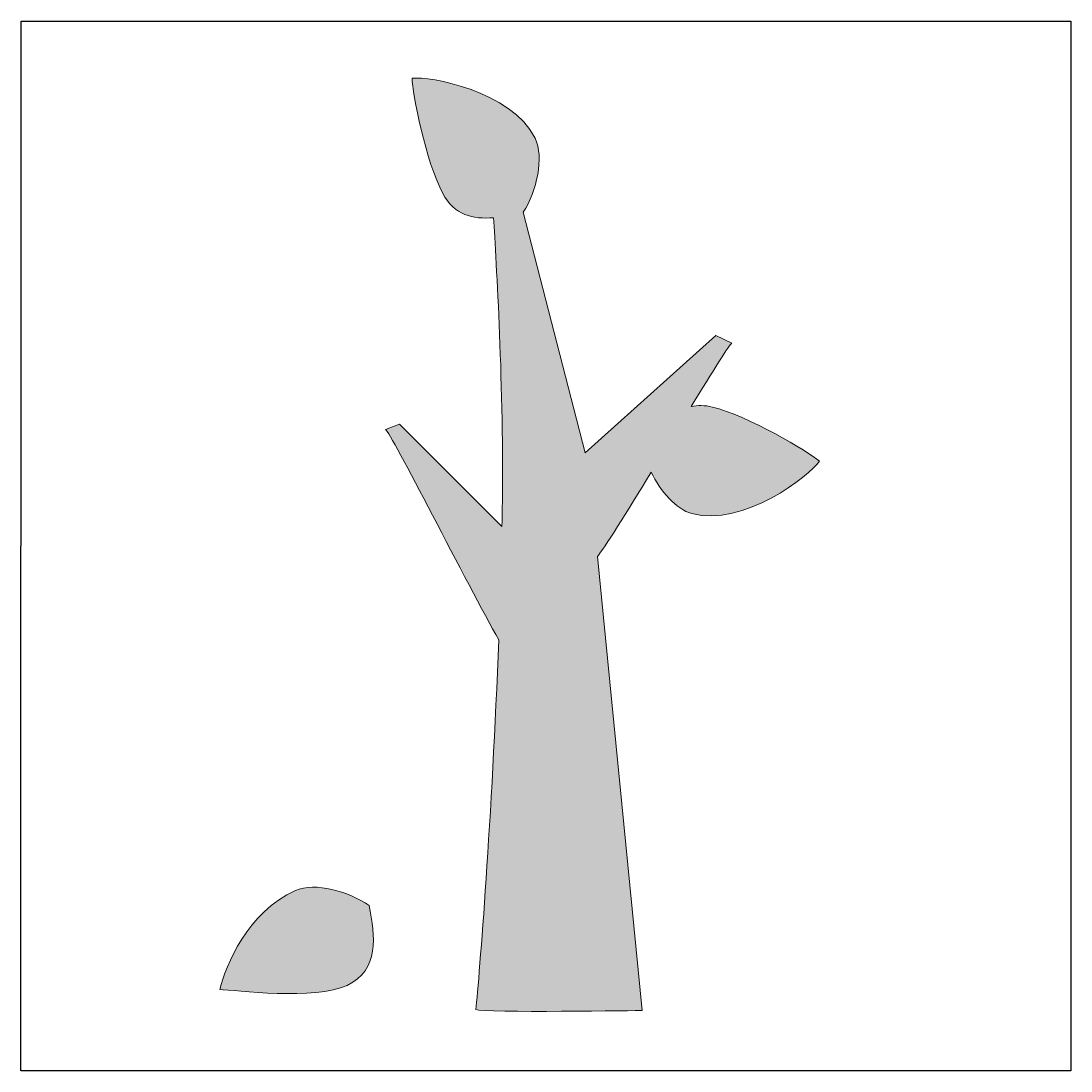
# Model space of a CAD drawing. Header units: inches. Extents: x 0 to 114, y 0 to 114.
import ezdxf

# ---------------------------------------------------------------- set-up
doc = ezdxf.new("R2010")
doc.units = ezdxf.units.IN
doc.header["$MEASUREMENT"] = 0
doc.layers.add('Image Background', color=7, linetype='Continuous')
doc.layers.add('Layer 1', color=7, linetype='Continuous')
picture_1 = doc.add_image_def('image1.png', size_in_pixel=(1350, 1350))

msp = doc.modelspace()

# ---------------------------------------------------------------- hatches: boundary and pattern name
at = {"layer": 'Layer 1', "true_color": 0x876f64}
h = msp.add_hatch(color=35, dxfattribs=at)
h.dxf.hatch_style = 2
edge = h.paths.add_edge_path()
edge.add_spline(control_points=[(75.28, 72.27), (74.42, 72.48), (73.65, 72.49), (72.96, 72.34), (75.31, 76.18), (77.18, 79.18), (77.39, 79.22), (77.39, 79.22), (75.65, 80.08), (75.65, 80.08), (75.65, 80.08), (61.43, 67.28), (61.43, 67.28), (61.43, 67.28), (54.66, 93.48), (54.66, 93.48), (54.67, 93.48), (54.67, 93.48), (54.68, 93.48), (56.12, 95.8), (56.99, 99.42), (55.96, 101.56), (53.38, 106.69), (44.43, 108.32), (42.58, 108.07), (42.55, 106.51), (44.11, 98.88), (45.91, 95.53), (47.15, 93.16), (49.2, 92.7), (51.44, 92.89), (51.72, 88.36), (52.59, 74.16), (52.39, 61.06), (52.38, 60.46), (52.37, 59.86), (52.35, 59.26), (52.35, 59.26), (41.2, 70.42), (41.2, 70.42), (41.2, 70.42), (39.69, 69.82), (39.69, 69.82), (40.16, 69.71), (48.75, 52.67), (52, 46.95), (51.28, 27.8), (49.9, 10.19), (49.51, 6.68), (50.27, 6.33), (67.62, 6.58), (67.62, 6.58), (67.62, 6.58), (62.75, 56.01), (62.75, 56.01), (63.48, 56.85), (65.91, 60.78), (68.6, 65.18), (69.62, 63.11), (71.28, 61.17), (73.04, 60.67), (78.62, 59.17), (85.85, 64.81), (86.92, 66.37), (85.77, 67.43), (79, 71.38), (75.28, 72.27)], knot_values=[0, 0, 0, 0, 1, 1, 1, 2, 2, 2, 3, 3, 3, 4, 4, 4, 5, 5, 5, 6, 6, 6, 7, 7, 7, 8, 8, 8, 9, 9, 9, 10, 10, 10, 11, 11, 11, 12, 12, 12, 13, 13, 13, 14, 14, 14, 15, 15, 15, 16, 16, 16, 17, 17, 17, 18, 18, 18, 19, 19, 19, 20, 20, 20, 21, 21, 21, 22, 22, 22, 22], degree=3, periodic=1)
h = msp.add_hatch(color=35, dxfattribs=at)
h.dxf.hatch_style = 2
edge = h.paths.add_edge_path()
edge.add_spline(control_points=[(29.87, 19.65), (24.63, 17.27), (22.33, 11.52), (21.64, 8.88), (23.2, 8.79), (32.07, 7.66), (35.49, 9.32), (39.05, 11.02), (38.55, 14.64), (37.89, 18.02), (35.63, 19.56), (32.05, 20.59), (29.87, 19.65)], knot_values=[0, 0, 0, 0, 1, 1, 1, 2, 2, 2, 3, 3, 3, 4, 4, 4, 4], degree=3, periodic=1)

# ---------------------------------------------------------------- linework, layer by layer
at = {"layer": 'Layer 1', "lineweight": 0}
for points, knots in [([(75.28, 72.27), (74.42, 72.48), (73.65, 72.49), (72.96, 72.34), (75.31, 76.18), (77.18, 79.18), (77.39, 79.22), (77.39, 79.22), (75.65, 80.08), (75.65, 80.08), (75.65, 80.08), (61.43, 67.28), (61.43, 67.28), (61.43, 67.28), (54.66, 93.48), (54.66, 93.48), (54.67, 93.48), (54.67, 93.48), (54.68, 93.48), (56.12, 95.8), (56.99, 99.42), (55.96, 101.56), (53.38, 106.69), (44.43, 108.32), (42.58, 108.07), (42.55, 106.51), (44.11, 98.88), (45.91, 95.53), (47.15, 93.16), (49.2, 92.7), (51.44, 92.89), (51.72, 88.36), (52.59, 74.16), (52.39, 61.06), (52.38, 60.46), (52.37, 59.86), (52.35, 59.26), (52.35, 59.26), (41.2, 70.42), (41.2, 70.42), (41.2, 70.42), (39.69, 69.82), (39.69, 69.82), (40.16, 69.71), (48.75, 52.67), (52, 46.95), (51.28, 27.8), (49.9, 10.19), (49.51, 6.68), (50.27, 6.33), (67.62, 6.58), (67.62, 6.58), (67.62, 6.58), (62.75, 56.01), (62.75, 56.01), (63.48, 56.85), (65.91, 60.78), (68.6, 65.18), (69.62, 63.11), (71.28, 61.17), (73.04, 60.67), (78.62, 59.17), (85.85, 64.81), (86.92, 66.37), (85.77, 67.43), (79, 71.38), (75.28, 72.27)], [0, 0, 0, 0, 1, 1, 1, 2, 2, 2, 3, 3, 3, 4, 4, 4, 5, 5, 5, 6, 6, 6, 7, 7, 7, 8, 8, 8, 9, 9, 9, 10, 10, 10, 11, 11, 11, 12, 12, 12, 13, 13, 13, 14, 14, 14, 15, 15, 15, 16, 16, 16, 17, 17, 17, 18, 18, 18, 19, 19, 19, 20, 20, 20, 21, 21, 21, 22, 22, 22, 22]), ([(29.87, 19.65), (24.63, 17.27), (22.33, 11.52), (21.64, 8.88), (23.2, 8.79), (32.07, 7.66), (35.49, 9.32), (39.05, 11.02), (38.55, 14.64), (37.89, 18.02), (35.63, 19.56), (32.05, 20.59), (29.87, 19.65)], [0, 0, 0, 0, 1, 1, 1, 2, 2, 2, 3, 3, 3, 4, 4, 4, 4])]:
    msp.add_open_spline(points, degree=3, knots=knots, dxfattribs=at)

# ---------------------------------------------------------------- pictures from other files: only their frames are drawn
at = {"layer": 'Image Background'}
image = msp.add_image(picture_1, insert=(0, 0), size_in_units=(114.3, 114.3), dxfattribs=at)

doc.saveas('drawing.dxf')
